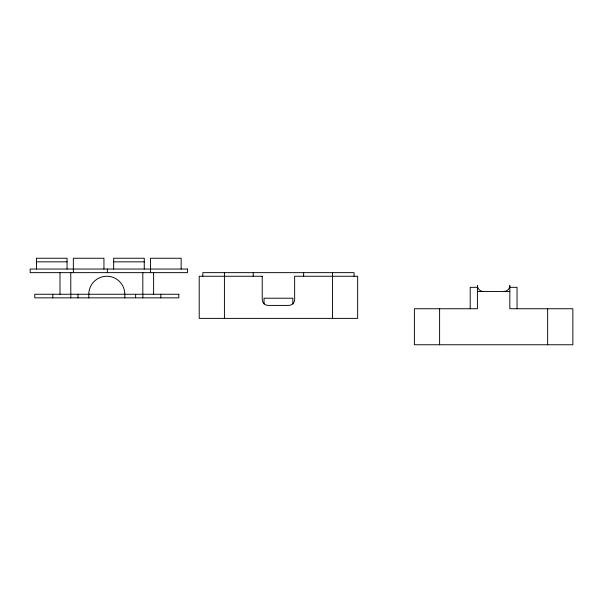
<?xml version="1.0" encoding="UTF-8"?>
<svg xmlns="http://www.w3.org/2000/svg" width="603" height="603" viewBox="0 0 603 603"><rect width="100%" height="100%" fill="white"/><g stroke="black" fill="none" stroke-linecap="round" stroke-linejoin="round"><path stroke-width="0.9" d="M36.451 261.845L67.061 261.845M113.658 261.845L144.268 261.845M477.418 287.322L470.219 287.322L470.219 308.744M509.829 287.322L517.035 287.322L517.035 308.744M477.418 291.46L509.829 291.46M547.645 308.744L547.645 344.758M439.61 308.744L439.61 344.758M354.059 276.249L354.059 272.646L202.812 272.646L202.812 276.249M332.457 272.646L332.457 318.384M303.648 272.646L303.648 276.347M292.839 303.98L292.839 298.214L264.031 298.214L264.031 303.98M253.23 272.646L253.23 276.347M224.422 272.646L224.422 318.384M181.149 269.044L181.149 258.242L150.539 258.242L150.569 272.646M160.82 294.256L160.82 297.852M153.622 272.646L153.622 294.256M144.268 269.044L144.268 258.242L113.658 258.242L113.658 269.044M142.821 272.646L142.821 297.852M135.615 294.256L135.615 297.852M124.813 297.852L124.813 294.256A18.007 18.007 0 0 0 106.806 276.249A18.007 18.007 0 0 0 88.799 294.256L88.799 297.852M107.357 269.044L107.357 272.646M103.95 269.044L103.95 258.242L73.34 258.242L73.362 272.646M77.998 294.256L77.998 297.852M70.792 272.646L70.792 297.852M67.061 269.044L67.061 258.242L36.451 258.242L36.451 269.044M59.991 272.646L59.991 294.256M52.785 294.256L52.785 297.852M503.889 291.46A5.94 5.94 0 0 0 509.829 285.521L509.829 308.744L572.85 308.744L572.85 344.758L414.397 344.758L414.397 308.744L477.418 308.744L477.418 285.521A5.94 5.94 0 0 0 483.365 291.46M187.458 269.044L30.15 269.044L30.15 272.646L187.458 272.646L187.458 269.044M262.23 276.249L199.209 276.249L199.209 318.384L357.662 318.384L357.662 276.249L294.641 276.249L294.641 299.472A5.94 5.94 0 0 1 288.701 305.42L268.177 305.42A5.94 5.94 0 0 1 262.23 299.472L262.23 276.249M178.827 294.256L34.786 294.256L34.786 297.852L178.827 297.852L178.827 294.256"/></g></svg>
